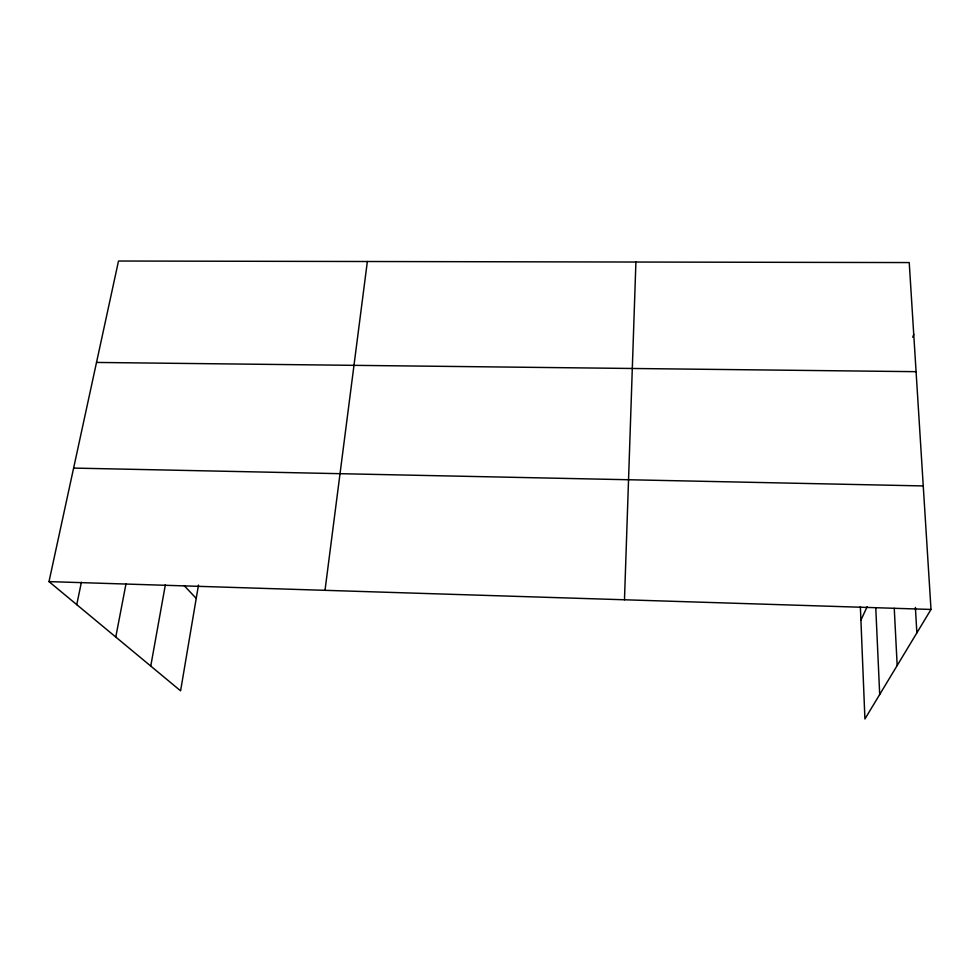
<?xml version="1.0" encoding="UTF-8"?>
<svg xmlns="http://www.w3.org/2000/svg" width="980" height="980" viewBox="0 0 980 980"><rect width="100%" height="100%" fill="white"/><g stroke="black" fill="none" stroke-linecap="round" stroke-linejoin="round"><path stroke-width="1.47" d="M624.481 599.772L635.91 262.028M325.005 590.327L367.353 261.513M198.475 585.085L180.589 690.827L49 581.618L118.507 261.023L909.232 262.567L931 609.45L864.923 718.977L860.367 606.571M150.761 666.069L165.4 584.595M115.775 637.037L125.967 584.007M76.758 604.66L81.377 582.292M912.723 337.218L913.74 334.376M860.918 620.132L867.153 606.706M96.518 362.441L916.08 371.677M73.623 468.085L923.246 485.933M49 581.618L931 609.45M184.167 585.611L196.221 598.425M915.394 607.392L916.864 632.872M894.25 608.311L897.178 665.506M875.765 607.71L879.697 694.489"/></g></svg>
